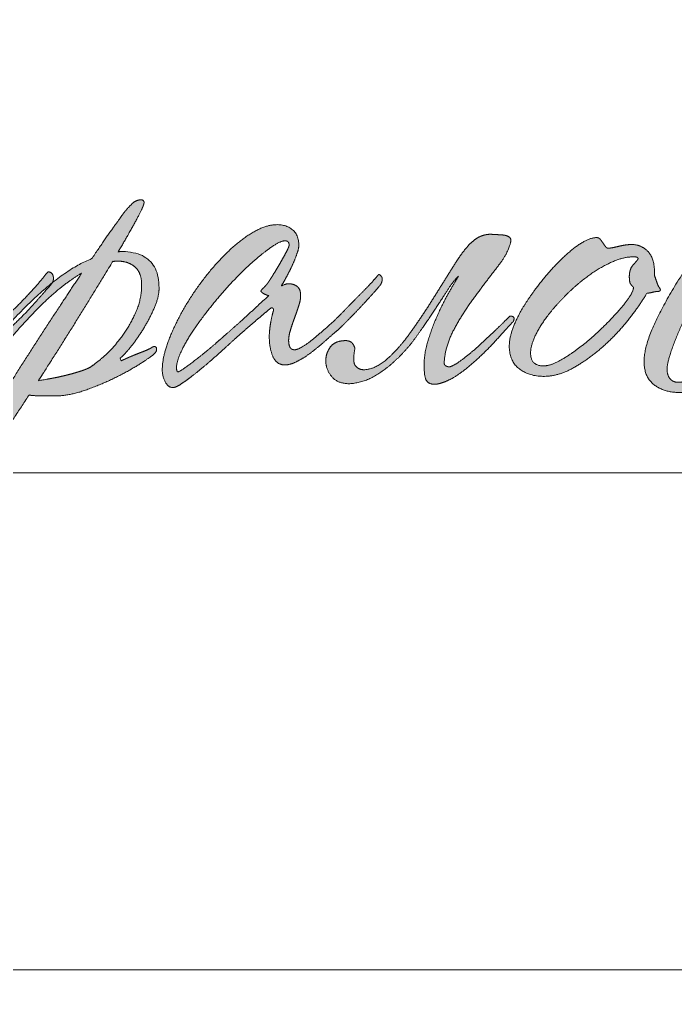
# Model space of a CAD drawing. Header units: metres. Extents: x 0 to 28.5, y 0.5 to 40.3.
# Drawn here: x 14.783 to 15.443, y 2.46 to 3.456 of the extents above; entities that cross this region are included whole.
import ezdxf

# ---------------------------------------------------------------- set-up
doc = ezdxf.new("R2010")
doc.units = ezdxf.units.M
doc.header["$MEASUREMENT"] = 0

# ---------------------------------------------------------------- blocks, each defined once
blk = doc.blocks.new('*U36')
at = {"linetype": 'Continuous', "lineweight": 0}
h = blk.add_hatch(color=5, dxfattribs=at)
edge = h.paths.add_edge_path()
edge.add_spline(control_points=[(0.55777, -0.0108), (0.56056, -0.0104), (0.56294, -0.00981), (0.56533, -0.00921), (0.56652, -0.00921)], knot_values=[0, 0, 0, 0.5, 0.5, 1, 1, 1], degree=2, periodic=0)
edge.add_spline(control_points=[(0.56652, -0.00921), (0.57129, -0.00841), (0.56851, -0.00523), (0.56771, -0.00444), (0.56672, -0.00165), (0.56573, 0.00114), (0.56453, 0.00432)], knot_values=[0, 0, 0, 0.333333, 0.333333, 0.666667, 0.666667, 1, 1, 1], degree=2, periodic=0)
edge.add_spline(control_points=[(0.56453, 0.00432), (0.56453, 0.00511), (0.56473, 0.00571), (0.56493, 0.00631), (0.56493, 0.0071), (0.56493, 0.01267), (0.56254, 0.01585), (0.56016, 0.01904), (0.5526, 0.01904), (0.54703, 0.01904), (0.54484, 0.01486), (0.54265, 0.01068), (0.54265, 0.00392), (0.54265, -0.00125), (0.54404, -0.00304), (0.54543, -0.00483), (0.54623, -0.00563)], knot_values=[0, 0, 0, 0.125, 0.125, 0.25, 0.25, 0.375, 0.375, 0.5, 0.5, 0.625, 0.625, 0.75, 0.75, 0.875, 0.875, 1, 1, 1], degree=2, periodic=0)
edge.add_spline(control_points=[(0.54623, -0.00563), (0.54623, -0.00881), (0.54205, -0.01498), (0.53788, -0.02114), (0.53131, -0.0287), (0.52475, -0.03626), (0.51639, -0.04422), (0.50804, -0.05218), (0.49949, -0.05854), (0.49093, -0.06491), (0.48278, -0.06908), (0.47462, -0.07326), (0.46866, -0.07326), (0.46428, -0.07326), (0.46169, -0.07028), (0.4591, -0.06729), (0.4591, -0.06173), (0.4591, -0.05696), (0.46229, -0.04741), (0.46547, -0.03787), (0.46985, -0.02793), (0.47422, -0.01799), (0.4788, -0.00944), (0.48337, -0.00089), (0.48576, 0.00269)], knot_values=[0, 0, 0, 0.083333, 0.083333, 0.166667, 0.166667, 0.25, 0.25, 0.333333, 0.333333, 0.416667, 0.416667, 0.5, 0.5, 0.583333, 0.583333, 0.666667, 0.666667, 0.75, 0.75, 0.833333, 0.833333, 0.916667, 0.916667, 1, 1, 1], degree=2, periodic=0)
edge.add_spline(control_points=[(0.48576, 0.00269), (0.4973, 0.00746), (0.51341, 0.0172), (0.52952, 0.02694), (0.54762, 0.04006), (0.56573, 0.05319), (0.58522, 0.06889), (0.60471, 0.0846), (0.62301, 0.1013), (0.64052, 0.11721), (0.65603, 0.13391), (0.67155, 0.15061), (0.68308, 0.16631), (0.69462, 0.18202), (0.70139, 0.19633), (0.70815, 0.21065), (0.70815, 0.22218)], knot_values=[0, 0, 0, 0.125, 0.125, 0.25, 0.25, 0.375, 0.375, 0.5, 0.5, 0.625, 0.625, 0.75, 0.75, 0.875, 0.875, 1, 1, 1], degree=2, periodic=0)
edge.add_spline(control_points=[(0.70815, 0.22218), (0.70815, 0.23013), (0.70497, 0.23471), (0.70178, 0.23928), (0.69502, 0.23928), (0.68428, 0.23928), (0.66737, 0.22934), (0.65046, 0.2194), (0.63057, 0.2025), (0.61068, 0.1856), (0.5886, 0.16333), (0.56652, 0.14106), (0.54524, 0.11661), (0.52395, 0.09216), (0.50485, 0.06671), (0.48576, 0.04126), (0.47104, 0.0182), (0.45632, -0.00486), (0.44777, -0.02395), (0.43921, -0.04303), (0.43921, -0.05536), (0.43921, -0.06848), (0.44777, -0.07524), (0.45632, -0.082), (0.46905, -0.082), (0.48138, -0.082), (0.49451, -0.07485), (0.50764, -0.06769), (0.51978, -0.05695), (0.53191, -0.04621), (0.54186, -0.03368), (0.5518, -0.02114), (0.55777, -0.0108)], knot_values=[0, 0, 0, 0.0625, 0.0625, 0.125, 0.125, 0.1875, 0.1875, 0.25, 0.25, 0.3125, 0.3125, 0.375, 0.375, 0.4375, 0.4375, 0.5, 0.5, 0.5625, 0.5625, 0.625, 0.625, 0.6875, 0.6875, 0.75, 0.75, 0.8125, 0.8125, 0.875, 0.875, 0.9375, 0.9375, 1, 1, 1], degree=2, periodic=0)
edge = h.paths.add_edge_path(flags=16)
edge.add_spline(control_points=[(0.49599, 0.01758), (0.5123, 0.04105), (0.531, 0.06452), (0.5497, 0.088), (0.5664, 0.10828), (0.57237, 0.11545), (0.58271, 0.12659), (0.59306, 0.13773), (0.60499, 0.14986), (0.61693, 0.16199), (0.62986, 0.17433), (0.64279, 0.18666), (0.65433, 0.19641), (0.66586, 0.20615), (0.67501, 0.21232), (0.68416, 0.21848), (0.68894, 0.21848), (0.69252, 0.21848), (0.69431, 0.21709), (0.6961, 0.2157), (0.6961, 0.21133)], knot_values=[0, 0, 0, 0.1, 0.1, 0.2, 0.2, 0.3, 0.3, 0.4, 0.4, 0.5, 0.5, 0.6, 0.6, 0.7, 0.7, 0.8, 0.8, 0.9, 0.9, 1, 1, 1], degree=2, periodic=0)
edge.add_spline(control_points=[(0.6961, 0.21133), (0.6961, 0.20456), (0.68933, 0.19382), (0.68257, 0.18308), (0.67103, 0.16955), (0.6595, 0.15603), (0.64458, 0.14071), (0.62966, 0.12539), (0.61295, 0.10988), (0.59545, 0.09357), (0.57774, 0.07845), (0.56004, 0.06333), (0.54432, 0.0508), (0.52861, 0.03827), (0.51588, 0.02952), (0.50315, 0.02076), (0.49599, 0.01758)], knot_values=[0, 0, 0, 0.125, 0.125, 0.25, 0.25, 0.375, 0.375, 0.5, 0.5, 0.625, 0.625, 0.75, 0.75, 0.875, 0.875, 1, 1, 1], degree=2, periodic=0)
h = blk.add_hatch(color=5, dxfattribs=at)
edge = h.paths.add_edge_path()
edge.add_line((-0.18719, -0.20035), (-0.16948, -0.20035))
edge.add_spline(control_points=[(-0.16948, -0.20035), (-0.16465, -0.19362), (-0.15935, -0.18602), (-0.14325, -0.16295), (-0.12518, -0.1357), (-0.1071, -0.10846), (-0.0912, -0.0842)], knot_values=[0, 0, 0, 0.141373, 0.141373, 0.570687, 0.570687, 1, 1, 1], degree=2, periodic=0)
edge.add_spline(control_points=[(-0.0912, -0.0842), (-0.08603, -0.08499), (-0.07968, -0.08499)], knot_values=[0, 0, 0, 1, 1, 1], degree=2, periodic=0)
edge.add_line((-0.07968, -0.08499), (-0.06855, -0.08499))
edge.add_spline(control_points=[(-0.06855, -0.08499), (-0.05663, -0.08499), (-0.04252, -0.08002), (-0.02842, -0.07505), (-0.0161, -0.06888), (-0.00378, -0.06271), (0.00516, -0.05695), (0.0141, -0.05118), (0.0157, -0.04959)], knot_values=[0, 0, 0, 0.25, 0.25, 0.5, 0.5, 0.75, 0.75, 1, 1, 1], degree=2, periodic=0)
edge.add_spline(control_points=[(0.0157, -0.04959), (0.01887, -0.0472), (0.01887, -0.04481), (0.01887, -0.04242), (0.01689, -0.04242), (0.01569, -0.04242), (0.0141, -0.04362)], knot_values=[0, 0, 0, 0.333333, 0.333333, 0.666667, 0.666667, 1, 1, 1], degree=2, periodic=0)
edge.add_spline(control_points=[(0.0141, -0.04362), (0.01211, -0.04481), (0.00853, -0.0462), (0.00495, -0.0476), (0.00097, -0.04919), (-0.00301, -0.05078), (-0.00659, -0.05237), (-0.01017, -0.05396), (-0.01176, -0.05476)], knot_values=[0, 0, 0, 0.25, 0.25, 0.5, 0.5, 0.75, 0.75, 1, 1, 1], degree=2, periodic=0)
edge.add_line((-0.01176, -0.05476), (-0.01256, -0.05237))
edge.add_spline(control_points=[(-0.01256, -0.05237), (-0.01056, -0.05118), (-0.00499, -0.04461), (0.00057, -0.03805), (0.00634, -0.0289), (0.01211, -0.01975), (0.01655, -0.00981), (0.02098, 0.00014), (0.02098, 0.00809)], knot_values=[0, 0, 0, 0.25, 0.25, 0.5, 0.5, 0.75, 0.75, 1, 1, 1], degree=2, periodic=0)
edge.add_spline(control_points=[(0.02098, 0.00809), (0.02098, 0.03952), (-0.01202, 0.03952), (-0.01281, 0.03952), (-0.01321, 0.03932), (-0.01361, 0.03912), (-0.01441, 0.03912)], knot_values=[0, 0, 0, 0.333333, 0.333333, 0.666667, 0.666667, 1, 1, 1], degree=2, periodic=0)
edge.add_spline(control_points=[(-0.01441, 0.03912), (-0.004, 0.05661), (0.00201, 0.06794), (0.00802, 0.07927), (0.00802, 0.08165), (0.00802, 0.08406), (0.00524, 0.08406), (0.00126, 0.08406), (-0.00232, 0.08068), (-0.0059, 0.0773), (-0.00908, 0.07332), (-0.01107, 0.07054), (-0.01863, 0.06), (-0.02619, 0.04946), (-0.03693, 0.03355)], knot_values=[0, 0, 0, 0.142857, 0.142857, 0.285714, 0.285714, 0.428571, 0.428571, 0.571429, 0.571429, 0.714286, 0.714286, 0.857143, 0.857143, 1, 1, 1], degree=2, periodic=0)
edge.add_spline(control_points=[(-0.03693, 0.03355), (-0.05352, 0.02664), (-0.07114, 0.01254)], knot_values=[0, 0, 0, 1, 1, 1], degree=2, periodic=0)
edge.add_line((-0.07114, 0.01254), (-0.07142, 0.01207))
edge.add_spline(control_points=[(-0.07142, 0.01207), (-0.0762, 0.0065), (-0.08694, -0.00563), (-0.09768, -0.01777), (-0.11558, -0.03368), (-0.1192, -0.03682), (-0.12287, -0.0399)], knot_values=[0, 0, 0, 0.417557, 0.417557, 0.835113, 0.835113, 1, 1, 1], degree=2, periodic=0)
edge.add_spline(control_points=[(-0.12287, -0.0399), (-0.13889, -0.05948), (-0.15351, -0.08141), (-0.17102, -0.10766), (-0.18435, -0.13292), (-0.19768, -0.15818), (-0.20544, -0.18046), (-0.2092, -0.19124), (-0.21113, -0.20035)], knot_values=[0, 0, 0, 0.251666, 0.251666, 0.552886, 0.552886, 0.854105, 0.854105, 1, 1, 1], degree=2, periodic=0)
edge.add_line((-0.21113, -0.20035), (-0.20192, -0.20035))
edge.add_spline(control_points=[(-0.20192, -0.20035), (-0.20025, -0.19264), (-0.19649, -0.18247), (-0.18973, -0.16417), (-0.17781, -0.14169), (-0.16588, -0.11922), (-0.15037, -0.09475), (-0.13487, -0.07028), (-0.11738, -0.04801), (-0.09988, -0.02573), (-0.08139, -0.00743), (-0.06291, 0.01087), (-0.04581, 0.02082)], knot_values=[0, 0, 0, 0.100007, 0.100007, 0.280006, 0.280006, 0.460004, 0.460004, 0.640003, 0.640003, 0.820001, 0.820001, 1, 1, 1], degree=2, periodic=0)
edge.add_spline(control_points=[(-0.04581, 0.02082), (-0.05933, 0.00053), (-0.07483, -0.02314), (-0.09034, -0.04681), (-0.10505, -0.07028), (-0.11499, -0.0862), (-0.12592, -0.1035), (-0.13685, -0.12081), (-0.14719, -0.13752), (-0.15753, -0.15423), (-0.16707, -0.16914), (-0.17661, -0.18406), (-0.18397, -0.1954), (-0.18565, -0.198), (-0.18719, -0.20035)], knot_values=[0, 0, 0, 0.160543, 0.160543, 0.321085, 0.321085, 0.481628, 0.481628, 0.642171, 0.642171, 0.802713, 0.802713, 0.963256, 0.963256, 1, 1, 1], degree=2, periodic=0)
edge = h.paths.add_edge_path(flags=16)
edge.add_spline(control_points=[(-0.08318, -0.07186), (-0.08199, -0.06987), (-0.081, -0.06848), (-0.08, -0.06709), (-0.07881, -0.0651), (-0.0629, -0.04043), (-0.04738, -0.01537), (-0.03187, 0.00969), (-0.01914, 0.03078)], knot_values=[0, 0, 0, 0.25, 0.25, 0.5, 0.5, 0.75, 0.75, 1, 1, 1], degree=2, periodic=0)
edge.add_spline(control_points=[(-0.01914, 0.03078), (-0.01755, 0.03118), (-0.01437, 0.03118), (-0.00562, 0.03118), (0.00015, 0.0262), (0.00591, 0.02123), (0.00591, 0.01089)], knot_values=[0, 0, 0, 0.333333, 0.333333, 0.666667, 0.666667, 1, 1, 1], degree=2, periodic=0)
edge.add_spline(control_points=[(0.00591, 0.01089), (0.00591, -0.00224), (0.00035, -0.01418), (-0.00522, -0.02611), (-0.01258, -0.03566), (-0.01994, -0.04521), (-0.0273, -0.05157), (-0.03466, -0.05794), (-0.03863, -0.06032), (-0.04142, -0.06192), (-0.04699, -0.06371), (-0.05256, -0.0655), (-0.05892, -0.06709), (-0.06528, -0.06868), (-0.07185, -0.06987), (-0.07841, -0.07107), (-0.08318, -0.07186)], knot_values=[0, 0, 0, 0.125, 0.125, 0.25, 0.25, 0.375, 0.375, 0.5, 0.5, 0.625, 0.625, 0.75, 0.75, 0.875, 0.875, 1, 1, 1], degree=2, periodic=0)
h = blk.add_hatch(color=5, dxfattribs=at)
edge = h.paths.add_edge_path()
edge.add_spline(control_points=[(-0.07114, 0.01254), (-0.06951, 0.0155), (-0.07043, 0.01863), (-0.07142, 0.02202), (-0.075, 0.02202)], knot_values=[0, 0, 0, 0.480917, 0.480917, 1, 1, 1], degree=2, periodic=0)
edge.add_spline(control_points=[(-0.075, 0.02202), (-0.08177, 0.01287), (-0.09509, -0.00106), (-0.10842, -0.01498), (-0.12394, -0.02851), (-0.13229, -0.03567), (-0.14084, -0.04203), (-0.1494, -0.0484), (-0.15775, -0.05337), (-0.16611, -0.05835), (-0.17386, -0.06113), (-0.18162, -0.06392), (-0.18799, -0.06392), (-0.19435, -0.06392), (-0.19813, -0.05934), (-0.20191, -0.05476), (-0.20191, -0.0468), (-0.20191, -0.03964), (-0.19913, -0.03128), (-0.19634, -0.02292), (-0.19197, -0.01457)], knot_values=[0, 0, 0, 0.1, 0.1, 0.2, 0.2, 0.3, 0.3, 0.4, 0.4, 0.5, 0.5, 0.6, 0.6, 0.7, 0.7, 0.8, 0.8, 0.9, 0.9, 1, 1, 1], degree=2, periodic=0)
edge.add_spline(control_points=[(-0.19197, -0.01457), (-0.18282, -0.01218), (-0.16949, -0.00661), (-0.15616, -0.00104), (-0.14403, 0.00613), (-0.13189, 0.01329), (-0.12314, 0.02105), (-0.11439, 0.02881), (-0.11439, 0.03598), (-0.11439, 0.04235), (-0.11956, 0.04513), (-0.12473, 0.04792), (-0.12831, 0.0503), (-0.13189, 0.05269), (-0.13567, 0.05647), (-0.13945, 0.06025), (-0.14502, 0.06025), (-0.15298, 0.06025), (-0.16591, 0.0513), (-0.17884, 0.04235), (-0.19157, 0.02782), (-0.2043, 0.01329), (-0.21345, -0.00502), (-0.219, -0.01613), (-0.22119, -0.02724)], knot_values=[0, 0, 0, 0.086156, 0.086156, 0.172312, 0.172312, 0.258468, 0.258468, 0.344624, 0.344624, 0.430779, 0.430779, 0.516935, 0.516935, 0.603091, 0.603091, 0.689247, 0.689247, 0.775403, 0.775403, 0.861559, 0.861559, 0.947715, 0.947715, 1, 1, 1], degree=2, periodic=0)
edge.add_line((-0.22119, -0.02724), (-0.22073, -0.02733))
edge.add_spline(control_points=[(-0.22073, -0.02733), (-0.21755, -0.02733), (-0.21675, -0.03211)], knot_values=[0, 0, 0, 1, 1, 1], degree=2, periodic=0)
edge.add_line((-0.21675, -0.03211), (-0.22113, -0.03648))
edge.add_spline(control_points=[(-0.22113, -0.03648), (-0.22179, -0.03715), (-0.2225, -0.03783)], knot_values=[0, 0, 0, 1, 1, 1], degree=2, periodic=0)
edge.add_spline(control_points=[(-0.2225, -0.03783), (-0.2226, -0.03973), (-0.2226, -0.04164), (-0.2226, -0.05796), (-0.21345, -0.06651), (-0.2043, -0.07507), (-0.18997, -0.07507), (-0.18162, -0.07507), (-0.17227, -0.07168), (-0.16293, -0.0683), (-0.15338, -0.06253), (-0.14383, -0.05675), (-0.13428, -0.0492), (-0.1285, -0.04462), (-0.12287, -0.0399)], knot_values=[0, 0, 0, 0.018213, 0.018213, 0.193372, 0.193372, 0.368531, 0.368531, 0.54369, 0.54369, 0.718849, 0.718849, 0.894009, 0.894009, 1, 1, 1], degree=2, periodic=0)
edge.add_spline(control_points=[(-0.12287, -0.0399), (-0.11972, -0.03605), (-0.11651, -0.03229), (-0.09701, -0.00941), (-0.07653, 0.00809), (-0.07382, 0.0104), (-0.07114, 0.01254)], knot_values=[0, 0, 0, 0.126896, 0.126896, 0.89826, 0.89826, 1, 1, 1], degree=2, periodic=0)
edge = h.paths.add_edge_path(flags=16)
edge.add_spline(control_points=[(-0.18123, 0.00341), (-0.17605, 0.01097), (-0.17029, 0.01774), (-0.16452, 0.0245), (-0.15875, 0.02947), (-0.15298, 0.03444), (-0.14781, 0.03743), (-0.14263, 0.04041), (-0.13905, 0.04041), (-0.13269, 0.04041), (-0.1309, 0.03842), (-0.12911, 0.03643), (-0.12911, 0.03365)], knot_values=[0, 0, 0, 0.166667, 0.166667, 0.333333, 0.333333, 0.5, 0.5, 0.666667, 0.666667, 0.833333, 0.833333, 1, 1, 1], degree=2, periodic=0)
edge.add_spline(control_points=[(-0.12911, 0.03365), (-0.12911, 0.03166), (-0.13448, 0.02728), (-0.13985, 0.02291), (-0.14761, 0.01813), (-0.15537, 0.01336), (-0.16452, 0.00918), (-0.17367, 0.00501), (-0.18123, 0.00341)], knot_values=[0, 0, 0, 0.25, 0.25, 0.5, 0.5, 0.75, 0.75, 1, 1, 1], degree=2, periodic=0)
h = blk.add_hatch(color=5, dxfattribs=at)
edge = h.paths.add_edge_path()
edge.add_spline(control_points=[(0.21029, 0.01969), (0.2087, 0.01771), (0.20512, 0.01373), (0.20154, 0.00975), (0.19637, 0.00458), (0.1912, -0.0006), (0.18523, -0.00676), (0.17926, -0.01293), (0.17329, -0.0189), (0.16216, -0.02924), (0.15221, -0.0372), (0.14226, -0.04516), (0.13789, -0.04516), (0.1347, -0.04516), (0.13371, -0.04277), (0.13271, -0.04038), (0.13271, -0.0372), (0.13271, -0.03322), (0.13431, -0.02805), (0.1359, -0.02288), (0.13789, -0.01751), (0.13988, -0.01214), (0.14147, -0.00716), (0.14306, -0.00219), (0.14306, 0.00139), (0.14306, 0.00697), (0.14007, 0.00935), (0.13709, 0.01174), (0.13232, 0.01174), (0.13033, 0.01174), (0.12635, 0.00975)], knot_values=[0, 0, 0, 0.066667, 0.066667, 0.133333, 0.133333, 0.2, 0.2, 0.266667, 0.266667, 0.333333, 0.333333, 0.4, 0.4, 0.466667, 0.466667, 0.533333, 0.533333, 0.6, 0.6, 0.666667, 0.666667, 0.733333, 0.733333, 0.8, 0.8, 0.866667, 0.866667, 0.933333, 0.933333, 1, 1, 1], degree=2, periodic=0)
edge.add_spline(control_points=[(0.12635, 0.00975), (0.12874, 0.01373), (0.13152, 0.0189), (0.13431, 0.02407), (0.13649, 0.02905), (0.13868, 0.03402), (0.14007, 0.0382), (0.14147, 0.04237), (0.14147, 0.04476), (0.14147, 0.05391), (0.1361, 0.05829), (0.13073, 0.06267), (0.12277, 0.06267), (0.11322, 0.06267), (0.10208, 0.0561), (0.09094, 0.04954), (0.08, 0.03899), (0.06906, 0.02845), (0.05892, 0.01512), (0.04877, 0.00179), (0.04101, -0.01214), (0.03326, -0.02606), (0.02848, -0.03919), (0.02371, -0.05232), (0.02371, -0.06226), (0.02371, -0.06823), (0.0263, -0.07301), (0.02888, -0.07778), (0.03286, -0.07778), (0.03564, -0.07778), (0.04161, -0.0736), (0.04758, -0.06943), (0.05474, -0.06366), (0.0619, -0.05789), (0.06926, -0.05133), (0.07662, -0.04476), (0.08179, -0.03999), (0.08696, -0.03521), (0.09313, -0.02984), (0.0993, -0.02447), (0.10467, -0.01989), (0.11004, -0.01532), (0.11382, -0.01214), (0.1176, -0.00895), (0.11799, -0.00895), (0.11879, -0.00895), (0.11939, -0.00975), (0.11999, -0.01054), (0.11959, -0.01173)], knot_values=[0, 0, 0, 0.041667, 0.041667, 0.083333, 0.083333, 0.125, 0.125, 0.166667, 0.166667, 0.208333, 0.208333, 0.25, 0.25, 0.291667, 0.291667, 0.333333, 0.333333, 0.375, 0.375, 0.416667, 0.416667, 0.458333, 0.458333, 0.5, 0.5, 0.541667, 0.541667, 0.583333, 0.583333, 0.625, 0.625, 0.666667, 0.666667, 0.708333, 0.708333, 0.75, 0.75, 0.791667, 0.791667, 0.833333, 0.833333, 0.875, 0.875, 0.916667, 0.916667, 0.958333, 0.958333, 1, 1, 1], degree=2, periodic=0)
edge.add_spline(control_points=[(0.11959, -0.01173), (0.11879, -0.01333), (0.1174, -0.02089), (0.11601, -0.02845), (0.11601, -0.03362), (0.11601, -0.04396), (0.11919, -0.05113), (0.12237, -0.05829), (0.12953, -0.05829), (0.13431, -0.05829), (0.14067, -0.0549), (0.14704, -0.05152), (0.1532, -0.04675), (0.15937, -0.04197), (0.16514, -0.0368), (0.17091, -0.03163), (0.17528, -0.02805), (0.17926, -0.02447), (0.18523, -0.0183), (0.1912, -0.01214), (0.19697, -0.00597), (0.20274, 0.0002), (0.20711, 0.00517), (0.21149, 0.01015), (0.21228, 0.01134)], knot_values=[0, 0, 0, 0.083333, 0.083333, 0.166667, 0.166667, 0.25, 0.25, 0.333333, 0.333333, 0.416667, 0.416667, 0.5, 0.5, 0.583333, 0.583333, 0.666667, 0.666667, 0.75, 0.75, 0.833333, 0.833333, 0.916667, 0.916667, 1, 1, 1], degree=2, periodic=0)
edge.add_spline(control_points=[(0.21228, 0.01134), (0.21427, 0.01572), (0.21288, 0.0177), (0.21149, 0.01969), (0.21029, 0.01969)], knot_values=[0, 0, 0, 0.5, 0.5, 1, 1, 1], degree=2, periodic=0)
edge = h.paths.add_edge_path(flags=16)
edge.add_spline(control_points=[(0.11362, 0.01094), (0.11203, 0.00895), (0.11044, 0.00756), (0.10884, 0.00617), (0.10884, 0.00537), (0.10884, 0.00458), (0.11083, 0.00338), (0.11282, 0.00219), (0.11561, 0.00139)], knot_values=[0, 0, 0, 0.25, 0.25, 0.5, 0.5, 0.75, 0.75, 1, 1, 1], degree=2, periodic=0)
edge.add_spline(control_points=[(0.11561, 0.00139), (0.10964, -0.00378), (0.10288, -0.01014), (0.09611, -0.01651), (0.08895, -0.02287), (0.08219, -0.02884), (0.07384, -0.0362), (0.06548, -0.04356), (0.05772, -0.04973), (0.04996, -0.05589), (0.0442, -0.06007), (0.03843, -0.06425), (0.03724, -0.06425), (0.03604, -0.06425), (0.03604, -0.06027), (0.03604, -0.05391), (0.04241, -0.04197), (0.04877, -0.03003), (0.06031, -0.01491), (0.06906, -0.00338), (0.0794, 0.00816), (0.08975, 0.01969), (0.09969, 0.02865), (0.10964, 0.0376), (0.1176, 0.04317), (0.12555, 0.04874), (0.12953, 0.04874), (0.13311, 0.04874), (0.13311, 0.04516)], knot_values=[0, 0, 0, 0.071429, 0.071429, 0.142857, 0.142857, 0.214286, 0.214286, 0.285714, 0.285714, 0.357143, 0.357143, 0.428571, 0.428571, 0.5, 0.5, 0.571429, 0.571429, 0.642857, 0.642857, 0.714286, 0.714286, 0.785714, 0.785714, 0.857143, 0.857143, 0.928571, 0.928571, 1, 1, 1], degree=2, periodic=0)
edge.add_spline(control_points=[(0.13311, 0.04516), (0.13311, 0.04357), (0.13033, 0.03839), (0.12754, 0.03322), (0.12416, 0.02746), (0.12078, 0.02169), (0.1176, 0.01671), (0.11441, 0.01174), (0.11362, 0.01094)], knot_values=[0, 0, 0, 0.25, 0.25, 0.5, 0.5, 0.75, 0.75, 1, 1, 1], degree=2, periodic=0)
h = blk.add_hatch(color=5, dxfattribs=at)
edge = h.paths.add_edge_path()
edge.add_line((0.18967, -0.04494), (0.18967, -0.04335))
edge.add_spline(control_points=[(0.18967, -0.04335), (0.18808, -0.03898), (0.18549, -0.03799), (0.18291, -0.037), (0.18012, -0.0374), (0.17176, -0.0378), (0.16798, -0.04377), (0.1642, -0.04975), (0.1648, -0.05653), (0.1654, -0.06331), (0.17037, -0.06889), (0.17535, -0.07447), (0.18529, -0.07447), (0.19723, -0.07366), (0.20757, -0.06744), (0.21791, -0.06122), (0.22706, -0.05227), (0.23621, -0.04331), (0.24377, -0.03257), (0.25133, -0.02183), (0.25793, -0.01189), (0.26452, -0.00194), (0.2697, 0.00622), (0.27488, 0.01437), (0.27925, 0.01835)], knot_values=[0, 0, 0, 0.083333, 0.083333, 0.166667, 0.166667, 0.25, 0.25, 0.333333, 0.333333, 0.416667, 0.416667, 0.5, 0.5, 0.583333, 0.583333, 0.666667, 0.666667, 0.75, 0.75, 0.833333, 0.833333, 0.916667, 0.916667, 1, 1, 1], degree=2, periodic=0)
edge.add_spline(control_points=[(0.27925, 0.01835), (0.27805, 0.01636), (0.27288, 0.00761), (0.26771, -0.00114), (0.26232, -0.01268), (0.25693, -0.02422), (0.25294, -0.03715), (0.24894, -0.05008), (0.24974, -0.06082)], knot_values=[0, 0, 0, 0.25, 0.25, 0.5, 0.5, 0.75, 0.75, 1, 1, 1], degree=2, periodic=0)
edge.add_spline(control_points=[(0.24974, -0.06082), (0.24934, -0.07085), (0.25314, -0.07345), (0.25693, -0.07606), (0.26372, -0.07407), (0.27209, -0.07165), (0.28084, -0.06524), (0.28959, -0.05883), (0.29795, -0.05088), (0.30631, -0.04292), (0.31366, -0.03476), (0.32102, -0.02661), (0.32659, -0.02064)], knot_values=[0, 0, 0, 0.166667, 0.166667, 0.333333, 0.333333, 0.5, 0.5, 0.666667, 0.666667, 0.833333, 0.833333, 1, 1, 1], degree=2, periodic=0)
edge.add_spline(control_points=[(0.32659, -0.02064), (0.32778, -0.01746), (0.32619, -0.01666), (0.32461, -0.01586), (0.32341, -0.01626)], knot_values=[0, 0, 0, 0.5, 0.5, 1, 1, 1], degree=2, periodic=0)
edge.add_spline(control_points=[(0.32341, -0.01626), (0.32063, -0.01905), (0.31366, -0.02581), (0.3067, -0.03257), (0.29894, -0.03973), (0.29118, -0.04689), (0.28343, -0.05286), (0.27567, -0.05883), (0.27129, -0.06002)], knot_values=[0, 0, 0, 0.25, 0.25, 0.5, 0.5, 0.75, 0.75, 1, 1, 1], degree=2, periodic=0)
edge.add_spline(control_points=[(0.27129, -0.06002), (0.26572, -0.05923), (0.26692, -0.05485)], knot_values=[0, 0, 0, 1, 1, 1], degree=2, periodic=0)
edge.add_spline(control_points=[(0.26692, -0.05485), (0.26811, -0.04053), (0.27607, -0.02621), (0.28403, -0.01189), (0.29377, 0.00124), (0.30352, 0.01437), (0.31207, 0.02531), (0.32063, 0.03625), (0.32301, 0.04381), (0.3254, 0.04978), (0.32341, 0.05157), (0.32142, 0.05336), (0.31744, 0.05376), (0.31187, 0.05416), (0.3075, 0.05435), (0.30312, 0.05455), (0.29855, 0.05276), (0.29397, 0.05097), (0.2888, 0.0458), (0.28363, 0.04063), (0.27726, 0.03068)], knot_values=[0, 0, 0, 0.1, 0.1, 0.2, 0.2, 0.3, 0.3, 0.4, 0.4, 0.5, 0.5, 0.6, 0.6, 0.7, 0.7, 0.8, 0.8, 0.9, 0.9, 1, 1, 1], degree=2, periodic=0)
edge.add_spline(control_points=[(0.27726, 0.03068), (0.26771, 0.01556), (0.25753, -0.00075), (0.24735, -0.01706), (0.2374, -0.03078), (0.22746, -0.04451), (0.21751, -0.05326), (0.20757, -0.06202), (0.19762, -0.06241), (0.19325, -0.06241), (0.19046, -0.05923), (0.18768, -0.05606), (0.18967, -0.04494)], knot_values=[0, 0, 0, 0.166667, 0.166667, 0.333333, 0.333333, 0.5, 0.5, 0.666667, 0.666667, 0.833333, 0.833333, 1, 1, 1], degree=2, periodic=0)
h = blk.add_hatch(color=5, dxfattribs=at)
edge = h.paths.add_edge_path()
edge.add_line((0.4483, 0.01852), (0.4483, 0.0209))
edge.add_spline(control_points=[(0.4483, 0.0209), (0.4483, 0.03402), (0.44233, 0.03979), (0.43636, 0.04555), (0.4288, 0.04555), (0.42363, 0.04555), (0.41726, 0.04396), (0.4109, 0.04237), (0.40811, 0.04237), (0.40692, 0.04237), (0.40593, 0.04376), (0.40493, 0.04515), (0.40374, 0.04694), (0.40254, 0.04873), (0.40135, 0.05012), (0.40016, 0.05151), (0.39817, 0.05151), (0.3926, 0.05151), (0.38504, 0.04674), (0.37748, 0.04197), (0.36913, 0.03402), (0.36077, 0.02608), (0.35262, 0.01614), (0.34446, 0.0062), (0.3377, -0.00414), (0.33093, -0.01447), (0.32696, -0.02441), (0.32298, -0.03435), (0.32298, -0.0419), (0.32298, -0.05502), (0.33153, -0.06158), (0.34008, -0.06814), (0.35281, -0.06814), (0.36515, -0.06814), (0.37828, -0.06078), (0.39141, -0.05343), (0.40354, -0.0427), (0.41567, -0.03197), (0.42562, -0.01944), (0.43556, -0.00692), (0.44153, 0.00341)], knot_values=[0, 0, 0, 0.05, 0.05, 0.1, 0.1, 0.15, 0.15, 0.2, 0.2, 0.25, 0.25, 0.3, 0.3, 0.35, 0.35, 0.4, 0.4, 0.45, 0.45, 0.5, 0.5, 0.55, 0.55, 0.6, 0.6, 0.65, 0.65, 0.7, 0.7, 0.75, 0.75, 0.8, 0.8, 0.85, 0.85, 0.9, 0.9, 0.95, 0.95, 1, 1, 1], degree=2, periodic=0)
edge.add_spline(control_points=[(0.44153, 0.00341), (0.44432, 0.00381), (0.44671, 0.00441), (0.44909, 0.00501), (0.45028, 0.00501), (0.45506, 0.00501), (0.45227, 0.00859)], knot_values=[0, 0, 0, 0.333333, 0.333333, 0.666667, 0.666667, 1, 1, 1], degree=2, periodic=0)
edge.add_spline(control_points=[(0.45227, 0.00859), (0.45148, 0.00938), (0.45048, 0.01236), (0.44949, 0.01534), (0.4483, 0.01852)], knot_values=[0, 0, 0, 0.5, 0.5, 1, 1, 1], degree=2, periodic=0)
edge = h.paths.add_edge_path(flags=16)
edge.add_spline(control_points=[(0.43008, 0.00864), (0.43008, 0.00545), (0.4259, -0.00072), (0.42172, -0.0069), (0.41476, -0.01447), (0.4078, -0.02204), (0.39925, -0.03001), (0.39069, -0.03798), (0.38214, -0.04435), (0.37359, -0.05073), (0.36583, -0.05491), (0.35807, -0.0591), (0.3525, -0.0591), (0.34136, -0.0591), (0.34136, -0.04794), (0.34136, -0.04156), (0.34554, -0.0328), (0.34972, -0.02403), (0.35688, -0.01487), (0.36404, -0.0057), (0.37319, 0.00326), (0.38234, 0.01223), (0.39209, 0.0192), (0.40183, 0.02617), (0.41178, 0.03056), (0.42172, 0.03494), (0.43008, 0.03494), (0.43406, 0.03494), (0.43406, 0.03335)], knot_values=[0, 0, 0, 0.071429, 0.071429, 0.142857, 0.142857, 0.214286, 0.214286, 0.285714, 0.285714, 0.357143, 0.357143, 0.428571, 0.428571, 0.5, 0.5, 0.571429, 0.571429, 0.642857, 0.642857, 0.714286, 0.714286, 0.785714, 0.785714, 0.857143, 0.857143, 0.928571, 0.928571, 1, 1, 1], degree=2, periodic=0)
edge.add_spline(control_points=[(0.43406, 0.03335), (0.43406, 0.03255), (0.43028, 0.02856), (0.4265, 0.02458), (0.4265, 0.01781), (0.4265, 0.01263), (0.42789, 0.01103), (0.42929, 0.00944), (0.43008, 0.00864)], knot_values=[0, 0, 0, 0.25, 0.25, 0.5, 0.5, 0.75, 0.75, 1, 1, 1], degree=2, periodic=0)
at = {"color": 5, "linetype": 'Continuous', "lineweight": 0, "flags": 128}
for points in [[(0.4483, 0.0209), (0.4483, 0.01852)], [(0.18967, -0.04335), (0.18967, -0.04494)], [(-0.01256, -0.05237), (-0.01176, -0.05476)]]:
    blk.add_lwpolyline(points, dxfattribs=at)
at = {"color": 5, "linetype": 'Continuous', "lineweight": 0}
for points, knots in [([(0.70815, 0.22218), (0.70815, 0.21065), (0.70139, 0.19633), (0.69462, 0.18202), (0.68308, 0.16631), (0.67155, 0.15061), (0.65603, 0.13391), (0.64052, 0.11721), (0.62301, 0.1013), (0.60471, 0.0846), (0.58522, 0.06889), (0.56573, 0.05319), (0.54762, 0.04006), (0.52952, 0.02694), (0.51341, 0.0172), (0.4973, 0.00746), (0.48576, 0.00269), (0.48337, -0.00089), (0.4788, -0.00944), (0.47422, -0.01799), (0.46985, -0.02793), (0.46547, -0.03787), (0.46229, -0.04741), (0.4591, -0.05696), (0.4591, -0.06173), (0.4591, -0.06729), (0.46169, -0.07028), (0.46428, -0.07326), (0.46866, -0.07326), (0.47462, -0.07326), (0.48278, -0.06908), (0.49093, -0.06491), (0.49949, -0.05854), (0.50804, -0.05218), (0.51639, -0.04422), (0.52475, -0.03626), (0.53131, -0.0287), (0.53788, -0.02114), (0.54205, -0.01498), (0.54623, -0.00881), (0.54623, -0.00563), (0.54543, -0.00483), (0.54404, -0.00304), (0.54265, -0.00125), (0.54265, 0.00392), (0.54265, 0.01068), (0.54484, 0.01486), (0.54703, 0.01904), (0.5526, 0.01904), (0.56016, 0.01904), (0.56254, 0.01585), (0.56493, 0.01267), (0.56493, 0.0071), (0.56493, 0.00631), (0.56473, 0.00571), (0.56453, 0.00511), (0.56453, 0.00432), (0.56573, 0.00114), (0.56672, -0.00165), (0.56771, -0.00444), (0.56851, -0.00523), (0.57129, -0.00841), (0.56652, -0.00921), (0.56533, -0.00921), (0.56294, -0.00981), (0.56056, -0.0104), (0.55777, -0.0108), (0.5518, -0.02114), (0.54186, -0.03368), (0.53191, -0.04621), (0.51978, -0.05695), (0.50764, -0.06769), (0.49451, -0.07485), (0.48138, -0.082), (0.46905, -0.082), (0.45632, -0.082), (0.44777, -0.07524), (0.43921, -0.06848), (0.43921, -0.05536), (0.43921, -0.04303), (0.44777, -0.02395), (0.45632, -0.00486), (0.47104, 0.0182), (0.48576, 0.04126), (0.50485, 0.06671), (0.52395, 0.09216), (0.54524, 0.11661), (0.56652, 0.14106), (0.5886, 0.16333), (0.61068, 0.1856), (0.63057, 0.2025), (0.65046, 0.2194), (0.66737, 0.22934), (0.68428, 0.23928), (0.69502, 0.23928), (0.70178, 0.23928), (0.70497, 0.23471), (0.70815, 0.23013), (0.70815, 0.22218)], [0, 0, 0, 0.020408, 0.020408, 0.040816, 0.040816, 0.061224, 0.061224, 0.081633, 0.081633, 0.102041, 0.102041, 0.122449, 0.122449, 0.142857, 0.142857, 0.163265, 0.163265, 0.183673, 0.183673, 0.204082, 0.204082, 0.22449, 0.22449, 0.244898, 0.244898, 0.265306, 0.265306, 0.285714, 0.285714, 0.306122, 0.306122, 0.326531, 0.326531, 0.346939, 0.346939, 0.367347, 0.367347, 0.387755, 0.387755, 0.408163, 0.408163, 0.428571, 0.428571, 0.44898, 0.44898, 0.469388, 0.469388, 0.489796, 0.489796, 0.510204, 0.510204, 0.530612, 0.530612, 0.55102, 0.55102, 0.571429, 0.571429, 0.591837, 0.591837, 0.612245, 0.612245, 0.632653, 0.632653, 0.653061, 0.653061, 0.673469, 0.673469, 0.693878, 0.693878, 0.714286, 0.714286, 0.734694, 0.734694, 0.755102, 0.755102, 0.77551, 0.77551, 0.795918, 0.795918, 0.816327, 0.816327, 0.836735, 0.836735, 0.857143, 0.857143, 0.877551, 0.877551, 0.897959, 0.897959, 0.918367, 0.918367, 0.938776, 0.938776, 0.959184, 0.959184, 0.979592, 0.979592, 1, 1, 1]), ([(-0.01176, -0.05476), (-0.01017, -0.05396), (-0.00659, -0.05237), (-0.00301, -0.05078), (0.00097, -0.04919), (0.00495, -0.0476), (0.00853, -0.0462), (0.01211, -0.04481), (0.0141, -0.04362), (0.01569, -0.04242), (0.01689, -0.04242), (0.01887, -0.04242), (0.01887, -0.04481), (0.01887, -0.0472), (0.0157, -0.04959), (0.0141, -0.05118), (0.00516, -0.05695), (-0.00378, -0.06271), (-0.0161, -0.06888), (-0.02842, -0.07505), (-0.04252, -0.08002), (-0.05663, -0.08499), (-0.06855, -0.08499), (-0.07332, -0.08499), (-0.07968, -0.08499), (-0.08603, -0.08499), (-0.0912, -0.0842), (-0.1071, -0.10846), (-0.12518, -0.1357), (-0.14325, -0.16295), (-0.15935, -0.18602), (-0.17545, -0.20909), (-0.18717, -0.22421), (-0.19889, -0.23933), (-0.20207, -0.23933), (-0.20604, -0.23933), (-0.20962, -0.23296), (-0.2132, -0.2266), (-0.2132, -0.21785), (-0.2132, -0.20273), (-0.20544, -0.18046), (-0.19768, -0.15818), (-0.18435, -0.13292), (-0.17102, -0.10766), (-0.15351, -0.08141), (-0.13601, -0.05516), (-0.11651, -0.03229), (-0.09701, -0.00941), (-0.07653, 0.00809), (-0.05604, 0.02559), (-0.03693, 0.03355), (-0.02619, 0.04946), (-0.01863, 0.06), (-0.01107, 0.07054), (-0.00908, 0.07332), (-0.0059, 0.0773), (-0.00232, 0.08068), (0.00126, 0.08406), (0.00524, 0.08406), (0.00802, 0.08406), (0.00802, 0.08165), (0.00802, 0.07927), (0.00201, 0.06794), (-0.004, 0.05661), (-0.01441, 0.03912), (-0.01361, 0.03912), (-0.01321, 0.03932), (-0.01281, 0.03952), (-0.01202, 0.03952), (0.02098, 0.03952), (0.02098, 0.00809)], [0, 0, 0, 0.028571, 0.028571, 0.057143, 0.057143, 0.085714, 0.085714, 0.114286, 0.114286, 0.142857, 0.142857, 0.171429, 0.171429, 0.2, 0.2, 0.228571, 0.228571, 0.257143, 0.257143, 0.285714, 0.285714, 0.314286, 0.314286, 0.342857, 0.342857, 0.371429, 0.371429, 0.4, 0.4, 0.428571, 0.428571, 0.457143, 0.457143, 0.485714, 0.485714, 0.514286, 0.514286, 0.542857, 0.542857, 0.571429, 0.571429, 0.6, 0.6, 0.628571, 0.628571, 0.657143, 0.657143, 0.685714, 0.685714, 0.714286, 0.714286, 0.742857, 0.742857, 0.771429, 0.771429, 0.8, 0.8, 0.828571, 0.828571, 0.857143, 0.857143, 0.885714, 0.885714, 0.914286, 0.914286, 0.942857, 0.942857, 0.971429, 0.971429, 1, 1, 1]), ([(-0.07142, 0.01207), (-0.0762, 0.0065), (-0.08694, -0.00563), (-0.09768, -0.01777), (-0.11558, -0.03368), (-0.12473, -0.04164), (-0.13428, -0.0492), (-0.14383, -0.05675), (-0.15338, -0.06253), (-0.16293, -0.0683), (-0.17227, -0.07168), (-0.18162, -0.07507), (-0.18997, -0.07507), (-0.2043, -0.07507), (-0.21345, -0.06651), (-0.2226, -0.05796), (-0.2226, -0.04164), (-0.2226, -0.02333), (-0.21345, -0.00502), (-0.2043, 0.01329), (-0.19157, 0.02782), (-0.17884, 0.04235), (-0.16591, 0.0513), (-0.15298, 0.06025), (-0.14502, 0.06025), (-0.13945, 0.06025), (-0.13567, 0.05647), (-0.13189, 0.05269), (-0.12831, 0.0503), (-0.12473, 0.04792), (-0.11956, 0.04513), (-0.11439, 0.04235), (-0.11439, 0.03598), (-0.11439, 0.02881), (-0.12314, 0.02105), (-0.13189, 0.01329), (-0.14403, 0.00613), (-0.15616, -0.00104), (-0.16949, -0.00661), (-0.18282, -0.01218), (-0.19197, -0.01457), (-0.19634, -0.02292), (-0.19913, -0.03128), (-0.20191, -0.03964), (-0.20191, -0.0468), (-0.20191, -0.05476), (-0.19813, -0.05934), (-0.19435, -0.06392), (-0.18799, -0.06392), (-0.18162, -0.06392), (-0.17386, -0.06113), (-0.16611, -0.05835), (-0.15775, -0.05337), (-0.1494, -0.0484), (-0.14084, -0.04203), (-0.13229, -0.03567), (-0.12394, -0.02851), (-0.10842, -0.01498), (-0.09509, -0.00106), (-0.08177, 0.01287), (-0.075, 0.02202), (-0.07142, 0.02202), (-0.07043, 0.01863), (-0.06943, 0.01525), (-0.07142, 0.01207)], [0, 0, 0, 0.03125, 0.03125, 0.0625, 0.0625, 0.09375, 0.09375, 0.125, 0.125, 0.15625, 0.15625, 0.1875, 0.1875, 0.21875, 0.21875, 0.25, 0.25, 0.28125, 0.28125, 0.3125, 0.3125, 0.34375, 0.34375, 0.375, 0.375, 0.40625, 0.40625, 0.4375, 0.4375, 0.46875, 0.46875, 0.5, 0.5, 0.53125, 0.53125, 0.5625, 0.5625, 0.59375, 0.59375, 0.625, 0.625, 0.65625, 0.65625, 0.6875, 0.6875, 0.71875, 0.71875, 0.75, 0.75, 0.78125, 0.78125, 0.8125, 0.8125, 0.84375, 0.84375, 0.875, 0.875, 0.90625, 0.90625, 0.9375, 0.9375, 0.96875, 0.96875, 1, 1, 1]), ([(0.21228, 0.01134), (0.21149, 0.01015), (0.20711, 0.00517), (0.20274, 0.0002), (0.19697, -0.00597), (0.1912, -0.01214), (0.18523, -0.0183), (0.17926, -0.02447), (0.17528, -0.02805), (0.17091, -0.03163), (0.16514, -0.0368), (0.15937, -0.04197), (0.1532, -0.04675), (0.14704, -0.05152), (0.14067, -0.0549), (0.13431, -0.05829), (0.12953, -0.05829), (0.12237, -0.05829), (0.11919, -0.05113), (0.11601, -0.04396), (0.11601, -0.03362), (0.11601, -0.02845), (0.1174, -0.02089), (0.11879, -0.01333), (0.11959, -0.01173), (0.11999, -0.01054), (0.11939, -0.00975), (0.11879, -0.00895), (0.11799, -0.00895), (0.1176, -0.00895), (0.11382, -0.01214), (0.11004, -0.01532), (0.10467, -0.01989), (0.0993, -0.02447), (0.09313, -0.02984), (0.08696, -0.03521), (0.08179, -0.03999), (0.07662, -0.04476), (0.06926, -0.05133), (0.0619, -0.05789), (0.05474, -0.06366), (0.04758, -0.06943), (0.04161, -0.0736), (0.03564, -0.07778), (0.03286, -0.07778), (0.02888, -0.07778), (0.0263, -0.07301), (0.02371, -0.06823), (0.02371, -0.06226), (0.02371, -0.05232), (0.02848, -0.03919), (0.03326, -0.02606), (0.04101, -0.01214), (0.04877, 0.00179), (0.05892, 0.01512), (0.06906, 0.02845), (0.08, 0.03899), (0.09094, 0.04954), (0.10208, 0.0561), (0.11322, 0.06267), (0.12277, 0.06267), (0.13073, 0.06267), (0.1361, 0.05829), (0.14147, 0.05391), (0.14147, 0.04476), (0.14147, 0.04237), (0.14007, 0.0382), (0.13868, 0.03402), (0.13649, 0.02905), (0.13431, 0.02407), (0.13152, 0.0189), (0.12874, 0.01373), (0.12635, 0.00975), (0.13033, 0.01174), (0.13232, 0.01174), (0.13709, 0.01174), (0.14007, 0.00935), (0.14306, 0.00697), (0.14306, 0.00139), (0.14306, -0.00219), (0.14147, -0.00716), (0.13988, -0.01214), (0.13789, -0.01751), (0.1359, -0.02288), (0.13431, -0.02805), (0.13271, -0.03322), (0.13271, -0.0372), (0.13271, -0.04038), (0.13371, -0.04277), (0.1347, -0.04516), (0.13789, -0.04516), (0.14226, -0.04516), (0.15221, -0.0372), (0.16216, -0.02924), (0.17329, -0.0189), (0.17926, -0.01293), (0.18523, -0.00676), (0.1912, -0.0006), (0.19637, 0.00458), (0.20154, 0.00975), (0.20512, 0.01373), (0.2087, 0.01771), (0.21029, 0.01969), (0.21149, 0.01969), (0.21288, 0.0177), (0.21427, 0.01572), (0.21228, 0.01134)], [0, 0, 0, 0.018868, 0.018868, 0.037736, 0.037736, 0.056604, 0.056604, 0.075472, 0.075472, 0.09434, 0.09434, 0.113208, 0.113208, 0.132075, 0.132075, 0.150943, 0.150943, 0.169811, 0.169811, 0.188679, 0.188679, 0.207547, 0.207547, 0.226415, 0.226415, 0.245283, 0.245283, 0.264151, 0.264151, 0.283019, 0.283019, 0.301887, 0.301887, 0.320755, 0.320755, 0.339623, 0.339623, 0.358491, 0.358491, 0.377358, 0.377358, 0.396226, 0.396226, 0.415094, 0.415094, 0.433962, 0.433962, 0.45283, 0.45283, 0.471698, 0.471698, 0.490566, 0.490566, 0.509434, 0.509434, 0.528302, 0.528302, 0.54717, 0.54717, 0.566038, 0.566038, 0.584906, 0.584906, 0.603774, 0.603774, 0.622642, 0.622642, 0.641509, 0.641509, 0.660377, 0.660377, 0.679245, 0.679245, 0.698113, 0.698113, 0.716981, 0.716981, 0.735849, 0.735849, 0.754717, 0.754717, 0.773585, 0.773585, 0.792453, 0.792453, 0.811321, 0.811321, 0.830189, 0.830189, 0.849057, 0.849057, 0.867925, 0.867925, 0.886792, 0.886792, 0.90566, 0.90566, 0.924528, 0.924528, 0.943396, 0.943396, 0.962264, 0.962264, 0.981132, 0.981132, 1, 1, 1]), ([(0.27726, 0.03068), (0.28363, 0.04063), (0.2888, 0.0458), (0.29397, 0.05097), (0.29855, 0.05276), (0.30312, 0.05455), (0.3075, 0.05435), (0.31187, 0.05416), (0.31744, 0.05376), (0.32142, 0.05336), (0.32341, 0.05157), (0.3254, 0.04978), (0.32301, 0.04381), (0.32063, 0.03625), (0.31207, 0.02531), (0.30352, 0.01437), (0.29377, 0.00124), (0.28403, -0.01189), (0.27607, -0.02621), (0.26811, -0.04053), (0.26692, -0.05485), (0.26572, -0.05923), (0.27129, -0.06002), (0.27567, -0.05883), (0.28343, -0.05286), (0.29118, -0.04689), (0.29894, -0.03973), (0.3067, -0.03257), (0.31366, -0.02581), (0.32063, -0.01905), (0.32341, -0.01626), (0.32461, -0.01586), (0.32619, -0.01666), (0.32778, -0.01746), (0.32659, -0.02064), (0.32102, -0.02661), (0.31366, -0.03476), (0.30631, -0.04292), (0.29795, -0.05088), (0.28959, -0.05883), (0.28084, -0.06524), (0.27209, -0.07165), (0.26372, -0.07407), (0.25693, -0.07606), (0.25314, -0.07345), (0.24934, -0.07085), (0.24974, -0.06082), (0.24894, -0.05008), (0.25294, -0.03715), (0.25693, -0.02422), (0.26232, -0.01268), (0.26771, -0.00114), (0.27288, 0.00761), (0.27805, 0.01636), (0.27925, 0.01835), (0.27488, 0.01437), (0.2697, 0.00622), (0.26452, -0.00194), (0.25793, -0.01189), (0.25133, -0.02183), (0.24377, -0.03257), (0.23621, -0.04331), (0.22706, -0.05227), (0.21791, -0.06122), (0.20757, -0.06744), (0.19723, -0.07366), (0.18529, -0.07447), (0.17535, -0.07447), (0.17037, -0.06889), (0.1654, -0.06331), (0.1648, -0.05653), (0.1642, -0.04975), (0.16798, -0.04377), (0.17176, -0.0378), (0.18012, -0.0374), (0.18291, -0.037), (0.18549, -0.03799), (0.18808, -0.03898), (0.18967, -0.04335)], [0, 0, 0, 0.025641, 0.025641, 0.051282, 0.051282, 0.076923, 0.076923, 0.102564, 0.102564, 0.128205, 0.128205, 0.153846, 0.153846, 0.179487, 0.179487, 0.205128, 0.205128, 0.230769, 0.230769, 0.25641, 0.25641, 0.282051, 0.282051, 0.307692, 0.307692, 0.333333, 0.333333, 0.358974, 0.358974, 0.384615, 0.384615, 0.410256, 0.410256, 0.435897, 0.435897, 0.461538, 0.461538, 0.487179, 0.487179, 0.512821, 0.512821, 0.538462, 0.538462, 0.564103, 0.564103, 0.589744, 0.589744, 0.615385, 0.615385, 0.641026, 0.641026, 0.666667, 0.666667, 0.692308, 0.692308, 0.717949, 0.717949, 0.74359, 0.74359, 0.769231, 0.769231, 0.794872, 0.794872, 0.820513, 0.820513, 0.846154, 0.846154, 0.871795, 0.871795, 0.897436, 0.897436, 0.923077, 0.923077, 0.948718, 0.948718, 0.974359, 0.974359, 1, 1, 1]), ([(0.45227, 0.00859), (0.45506, 0.00501), (0.45028, 0.00501), (0.44909, 0.00501), (0.44671, 0.00441), (0.44432, 0.00381), (0.44153, 0.00341), (0.43556, -0.00692), (0.42562, -0.01944), (0.41567, -0.03197), (0.40354, -0.0427), (0.39141, -0.05343), (0.37828, -0.06078), (0.36515, -0.06814), (0.35281, -0.06814), (0.34008, -0.06814), (0.33153, -0.06158), (0.32298, -0.05502), (0.32298, -0.0419), (0.32298, -0.03435), (0.32696, -0.02441), (0.33093, -0.01447), (0.3377, -0.00414), (0.34446, 0.0062), (0.35262, 0.01614), (0.36077, 0.02608), (0.36913, 0.03402), (0.37748, 0.04197), (0.38504, 0.04674), (0.3926, 0.05151), (0.39817, 0.05151), (0.40016, 0.05151), (0.40135, 0.05012), (0.40254, 0.04873), (0.40374, 0.04694), (0.40493, 0.04515), (0.40593, 0.04376), (0.40692, 0.04237), (0.40811, 0.04237), (0.4109, 0.04237), (0.41726, 0.04396), (0.42363, 0.04555), (0.4288, 0.04555), (0.43636, 0.04555), (0.44233, 0.03979), (0.4483, 0.03402), (0.4483, 0.0209)], [0, 0, 0, 0.043478, 0.043478, 0.086957, 0.086957, 0.130435, 0.130435, 0.173913, 0.173913, 0.217391, 0.217391, 0.26087, 0.26087, 0.304348, 0.304348, 0.347826, 0.347826, 0.391304, 0.391304, 0.434783, 0.434783, 0.478261, 0.478261, 0.521739, 0.521739, 0.565217, 0.565217, 0.608696, 0.608696, 0.652174, 0.652174, 0.695652, 0.695652, 0.73913, 0.73913, 0.782609, 0.782609, 0.826087, 0.826087, 0.869565, 0.869565, 0.913043, 0.913043, 0.956522, 0.956522, 1, 1, 1]), ([(0.13311, 0.04516), (0.13311, 0.04874), (0.12953, 0.04874), (0.12555, 0.04874), (0.1176, 0.04317), (0.10964, 0.0376), (0.09969, 0.02865), (0.08975, 0.01969), (0.0794, 0.00816), (0.06906, -0.00338), (0.06031, -0.01491), (0.04877, -0.03003), (0.04241, -0.04197), (0.03604, -0.05391), (0.03604, -0.06027), (0.03604, -0.06425), (0.03724, -0.06425), (0.03843, -0.06425), (0.0442, -0.06007), (0.04996, -0.05589), (0.05772, -0.04973), (0.06548, -0.04356), (0.07384, -0.0362), (0.08219, -0.02884), (0.08895, -0.02287), (0.09611, -0.01651), (0.10288, -0.01014), (0.10964, -0.00378), (0.11561, 0.00139), (0.11282, 0.00219), (0.11083, 0.00338), (0.10884, 0.00458), (0.10884, 0.00537), (0.10884, 0.00617), (0.11044, 0.00756), (0.11203, 0.00895), (0.11362, 0.01094), (0.11441, 0.01174), (0.1176, 0.01671), (0.12078, 0.02169), (0.12416, 0.02746), (0.12754, 0.03322), (0.13033, 0.03839), (0.13311, 0.04357), (0.13311, 0.04516)], [0, 0, 0, 0.045455, 0.045455, 0.090909, 0.090909, 0.136364, 0.136364, 0.181818, 0.181818, 0.227273, 0.227273, 0.272727, 0.272727, 0.318182, 0.318182, 0.363636, 0.363636, 0.409091, 0.409091, 0.454545, 0.454545, 0.5, 0.5, 0.545455, 0.545455, 0.590909, 0.590909, 0.636364, 0.636364, 0.681818, 0.681818, 0.727273, 0.727273, 0.772727, 0.772727, 0.818182, 0.818182, 0.863636, 0.863636, 0.909091, 0.909091, 0.954545, 0.954545, 1, 1, 1]), ([(0.43406, 0.03335), (0.43406, 0.03494), (0.43008, 0.03494), (0.42172, 0.03494), (0.41178, 0.03056), (0.40183, 0.02617), (0.39209, 0.0192), (0.38234, 0.01223), (0.37319, 0.00326), (0.36404, -0.0057), (0.35688, -0.01487), (0.34972, -0.02403), (0.34554, -0.0328), (0.34136, -0.04156), (0.34136, -0.04794), (0.34136, -0.0591), (0.3525, -0.0591), (0.35807, -0.0591), (0.36583, -0.05491), (0.37359, -0.05073), (0.38214, -0.04435), (0.39069, -0.03798), (0.39925, -0.03001), (0.4078, -0.02204), (0.41476, -0.01447), (0.42172, -0.0069), (0.4259, -0.00072), (0.43008, 0.00545), (0.43008, 0.00864), (0.42929, 0.00944), (0.42789, 0.01103), (0.4265, 0.01263), (0.4265, 0.01781), (0.4265, 0.02458), (0.43028, 0.02856), (0.43406, 0.03255), (0.43406, 0.03335)], [0, 0, 0, 0.055556, 0.055556, 0.111111, 0.111111, 0.166667, 0.166667, 0.222222, 0.222222, 0.277778, 0.277778, 0.333333, 0.333333, 0.388889, 0.388889, 0.444444, 0.444444, 0.5, 0.5, 0.555556, 0.555556, 0.611111, 0.611111, 0.666667, 0.666667, 0.722222, 0.722222, 0.777778, 0.777778, 0.833333, 0.833333, 0.888889, 0.888889, 0.944444, 0.944444, 1, 1, 1]), ([(0.00591, 0.01089), (0.00591, 0.02123), (0.00015, 0.0262), (-0.00562, 0.03118), (-0.01437, 0.03118), (-0.01755, 0.03118), (-0.01914, 0.03078), (-0.03187, 0.00969), (-0.04738, -0.01537), (-0.0629, -0.04043), (-0.07881, -0.0651), (-0.08, -0.06709), (-0.081, -0.06848), (-0.08199, -0.06987), (-0.08318, -0.07186), (-0.07841, -0.07107), (-0.07185, -0.06987), (-0.06528, -0.06868), (-0.05892, -0.06709), (-0.05256, -0.0655), (-0.04699, -0.06371), (-0.04142, -0.06192), (-0.03863, -0.06032), (-0.03466, -0.05794), (-0.0273, -0.05157), (-0.01994, -0.04521), (-0.01258, -0.03566), (-0.00522, -0.02611), (0.00035, -0.01418), (0.00591, -0.00224), (0.00591, 0.01089)], [0, 0, 0, 0.066667, 0.066667, 0.133333, 0.133333, 0.2, 0.2, 0.266667, 0.266667, 0.333333, 0.333333, 0.4, 0.4, 0.466667, 0.466667, 0.533333, 0.533333, 0.6, 0.6, 0.666667, 0.666667, 0.733333, 0.733333, 0.8, 0.8, 0.866667, 0.866667, 0.933333, 0.933333, 1, 1, 1]), ([(0.18967, -0.04494), (0.18768, -0.05606), (0.19046, -0.05923), (0.19325, -0.06241), (0.19762, -0.06241), (0.20757, -0.06202), (0.21751, -0.05326), (0.22746, -0.04451), (0.2374, -0.03078), (0.24735, -0.01706), (0.25753, -0.00075), (0.26771, 0.01556), (0.27726, 0.03068)], [0, 0, 0, 0.166667, 0.166667, 0.333333, 0.333333, 0.5, 0.5, 0.666667, 0.666667, 0.833333, 0.833333, 1, 1, 1]), ([(-0.04581, 0.02082), (-0.06291, 0.01087), (-0.08139, -0.00743), (-0.09988, -0.02573), (-0.11738, -0.04801), (-0.13487, -0.07028), (-0.15037, -0.09475), (-0.16588, -0.11922), (-0.17781, -0.14169), (-0.18973, -0.16417), (-0.19649, -0.18247), (-0.20325, -0.20078), (-0.20325, -0.21112), (-0.20325, -0.2147), (-0.20305, -0.21748), (-0.20285, -0.22027), (-0.20086, -0.22027), (-0.20047, -0.22027), (-0.19589, -0.21351), (-0.19132, -0.20674), (-0.18397, -0.1954), (-0.17661, -0.18406), (-0.16707, -0.16914), (-0.15753, -0.15423), (-0.14719, -0.13752), (-0.13685, -0.12081), (-0.12592, -0.1035), (-0.11499, -0.0862), (-0.10505, -0.07028), (-0.09034, -0.04681), (-0.07483, -0.02314), (-0.05933, 0.00053), (-0.04581, 0.02082)], [0, 0, 0, 0.0625, 0.0625, 0.125, 0.125, 0.1875, 0.1875, 0.25, 0.25, 0.3125, 0.3125, 0.375, 0.375, 0.4375, 0.4375, 0.5, 0.5, 0.5625, 0.5625, 0.625, 0.625, 0.6875, 0.6875, 0.75, 0.75, 0.8125, 0.8125, 0.875, 0.875, 0.9375, 0.9375, 1, 1, 1]), ([(0.4483, 0.01852), (0.44949, 0.01534), (0.45048, 0.01236), (0.45148, 0.00938), (0.45227, 0.00859)], [0, 0, 0, 0.5, 0.5, 1, 1, 1]), ([(0.02098, 0.00809), (0.02098, 0.00014), (0.01655, -0.00981), (0.01211, -0.01975), (0.00634, -0.0289), (0.00057, -0.03805), (-0.00499, -0.04461), (-0.01056, -0.05118), (-0.01256, -0.05237)], [0, 0, 0, 0.25, 0.25, 0.5, 0.5, 0.75, 0.75, 1, 1, 1])]:
    blk.add_open_spline(points, degree=2, knots=knots, dxfattribs=at)

msp = doc.modelspace()

# ---------------------------------------------------------------- linework, layer by layer
at = {"color": 7, "linetype": 'Continuous', "lineweight": 0}
for p, q in [((10, 2.99998), (16.5, 2.99998)), ((10, 2.49998), (16.5, 2.49998))]:
    msp.add_line(p, q, dxfattribs=at)
at = {"color": 5, "linetype": 'Continuous', "lineweight": 0}
msp.add_open_spline([(14.01053, 1.49924), (14.04851, 1.57671), (14.10091, 1.68361), (14.1365, 1.81181), (14.14741, 1.88038), (14.10753, 1.92031), (14.04232, 1.91362), (13.97763, 1.87139), (13.92989, 1.81327), (13.90599, 1.74991), (13.90916, 1.68938), (13.92549, 1.62161), (13.96344, 1.56438), (14.02259, 1.53204), (14.08878, 1.51883), (14.15375, 1.54234), (14.21093, 1.56534), (14.28071, 1.61832), (14.32434, 1.72948), (14.389, 1.8509), (14.43971, 1.97005), (14.49804, 2.05208), (14.51942, 2.1138), (14.56171, 2.13116), (14.56438, 2.0907), (14.55286, 2.05499), (14.43817, 1.92047), (14.35799, 1.72278), (14.29601, 1.56485), (14.22466, 1.49831), (14.20878, 1.53536), (14.19967, 1.5731), (14.18884, 1.64989), (14.24446, 1.79474), (14.28959, 1.91191), (14.51211, 2.28012), (14.24543, 1.84202), (14.4844, 2.09916), (14.1632, 1.62345), (14.34399, 1.89488), (14.42099, 1.94911), (14.50199, 1.93326), (14.52266, 1.85348), (14.53169, 1.72705), (14.49821, 1.56302), (14.37963, 1.48617), (14.29445, 1.44681), (14.2131, 1.44601), (14.14161, 1.46389), (14.11681, 1.50985), (14.11205, 1.55169), (14.12347, 1.62341), (14.24997, 1.61459), (14.46681, 1.92873), (14.15953, 1.47764), (14.35778, 1.61603), (14.43666, 1.6577), (14.49544, 1.86795), (14.23903, 1.44435), (14.48498, 1.64143), (14.60084, 1.89634), (14.31918, 1.42679), (14.58024, 1.63704), (14.70218, 1.88411), (14.41153, 1.4561), (14.6889, 1.63392), (14.81057, 1.88789), (14.5383, 1.43421), (14.79927, 1.64867), (14.91005, 1.87343), (14.63341, 1.38931), (14.92575, 1.67134), (14.99093, 1.83761), (14.70663, 1.34927), (15.08169, 1.6965), (15.13574, 1.90206), (14.81837, 1.34087), (15.21105, 1.69892), (15.20697, 1.92588), (14.96644, 1.33671), (15.56289, 1.983), (15.67816, 2.15794), (16.224, 3.33669), (14.54378, 0.03897), (15.07633, 1.37225), (15.22723, 1.52383), (15.50481, 1.85892), (15.38494, 1.59099), (14.92346, 1.67451), (15.32747, 1.68448), (15.57816, 1.69067)], degree=3, knots=[0, 0, 0, 0, 0.25628, 0.353581, 0.406785, 0.450947, 0.500228, 0.589539, 0.678243, 0.721139, 0.789755, 0.855622, 0.929913, 0.986796, 1.054482, 1.124935, 1.189175, 1.239866, 1.382593, 1.533904, 1.656708, 1.769166, 1.833241, 1.851218, 1.87708, 1.919627, 1.974991, 2.390092, 2.511628, 2.564183, 2.58853, 2.610373, 2.686214, 2.814194, 3.041608, 3.238132, 3.458023, 3.542151, 3.799695, 3.964581, 4.050226, 4.108456, 4.174286, 4.271529, 4.50532, 4.614114, 4.684066, 4.783342, 4.858047, 4.883077, 4.934253, 4.987448, 5.068031, 5.273314, 5.528209, 5.596865, 5.81499, 5.861814, 6.112149, 6.279116, 6.419755, 6.680665, 6.886777, 7.00733, 7.257369, 7.454423, 7.584298, 7.83004, 8.047956, 8.143902, 8.3832, 8.65874, 8.67189, 8.887943, 9.221296, 9.231594, 9.502183, 9.820257, 9.849202, 10.120034, 10.495152, 11.096402, 11.416738, 13.371737, 13.840926, 14.20828, 14.424856, 14.536091, 14.808089, 15.25283, 15.25283, 15.25283, 15.25283], dxfattribs=at)

# ---------------------------------------------------------------- block references
at = {"color": 5, "linetype": 'Continuous', "lineweight": 0, "xscale": 1.166982693817973, "yscale": 1.166982693817973, "zscale": 1.166982693817973}
msp.add_blockref('*U36', (14.8988, 3.17653), dxfattribs=at)

doc.saveas('drawing.dxf')
